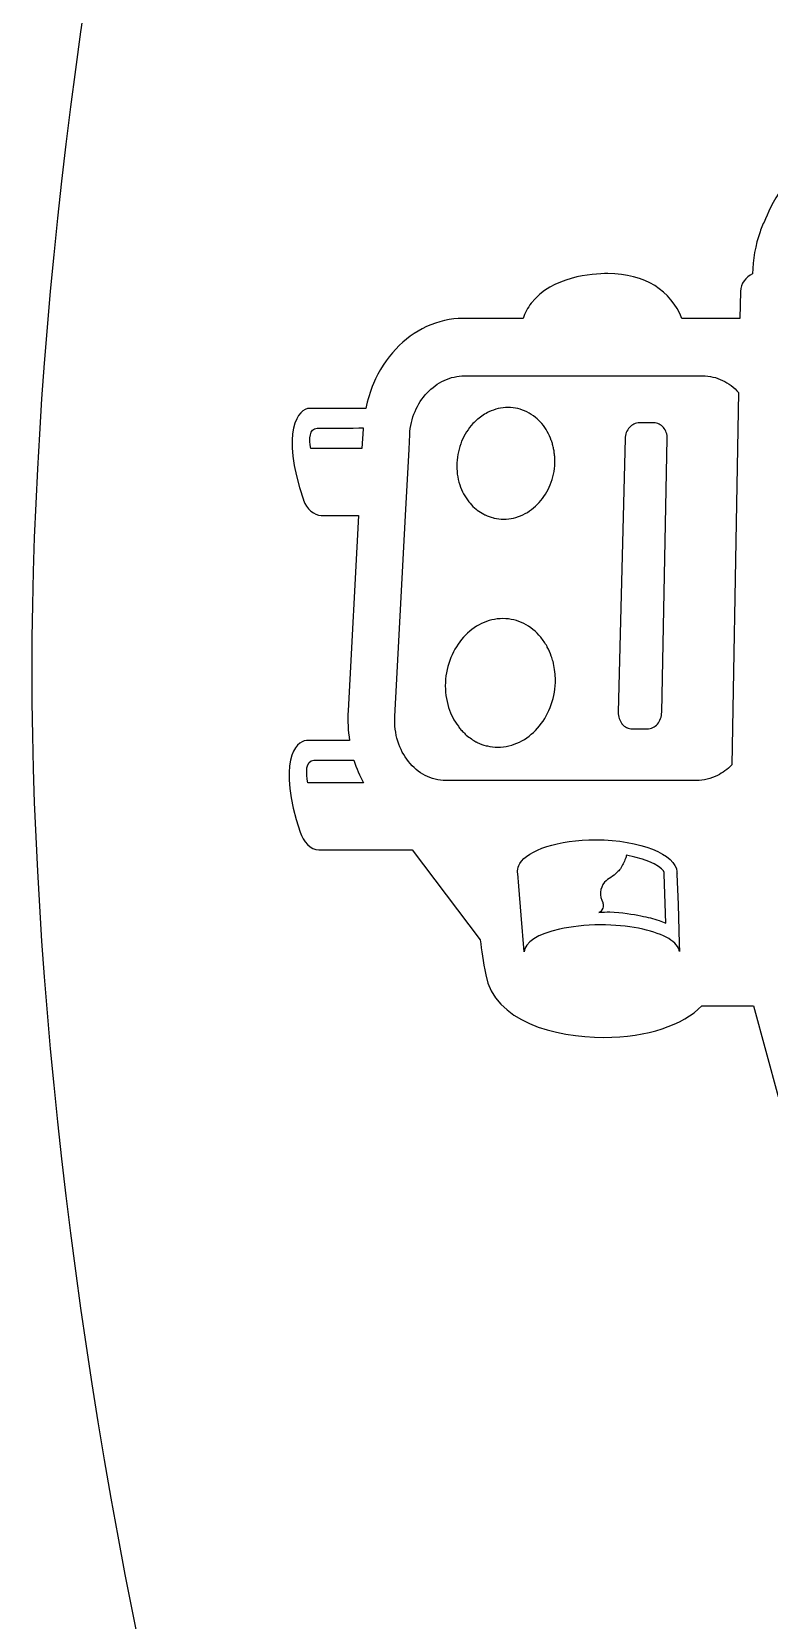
# Model space of a CAD drawing. Header units: millimetres. Extents: x -1172 to -29, y -862 to -38.
# Drawn here: x -231.5 to -182.1, y -515.8 to -409.5 of the extents above; entities that cross this region are included whole.
import ezdxf

# ---------------------------------------------------------------- set-up
doc = ezdxf.new("R2010")
doc.units = ezdxf.units.MM
doc.layers.add('CUTS', color=1, linetype='Continuous', true_color=0xff0000)
doc.layers.add('Text', color=5, linetype='Continuous', lineweight=0, true_color=0x0000ff)

msp = doc.modelspace()

# ---------------------------------------------------------------- linework, layer by layer
at = {"layer": 'CUTS', "color": 1, "lineweight": 25, "true_color": 0xff0000}
for points in [[(-193.18, -303.65), (-217.31, -338.73), (-231.47, -406.19), (-231.47, -452.19)], [(-231.47, -452.19), (-231.47, -498.19), (-217.32, -565.65), (-193.18, -600.73)]]:
    msp.add_open_spline(points, degree=3, dxfattribs=at)
at = {"layer": 'Text', "color": 5, "lineweight": 25, "true_color": 0x0000ff}
for points in [[(-184.05, -426.85), (-184.09, -428.67), (-187.97, -428.67)], [(-198.6, -428.67), (-202.34, -428.67), (-202.62, -428.66)], [(-202.51, -432.5), (-186.59, -432.5)], [(-184.18, -433.62), (-184.29, -439.83), (-184.63, -458.54)], [(-209.12, -434.68), (-212.89, -434.68)], [(-189.86, -435.65), (-190.81, -435.65)], [(-209.31, -436.05), (-209.38, -437.36), (-212.81, -437.36), (-212.81, -437.36)], [(-207.18, -455.29), (-206.47, -441.84), (-206.23, -437.4), (-206.18, -436.43)], [(-191.77, -436.7), (-192.23, -455)], [(-189.32, -455), (-188.95, -436.7)], [(-212.1, -441.84), (-209.61, -441.84), (-210.31, -454.91)], [(-210.21, -456.91), (-213.1, -456.91)], [(-191.29, -456.13), (-190.3, -456.13)], [(-209.28, -459.74), (-213, -459.74), (-213, -459.74)], [(-187.01, -459.58), (-203.76, -459.58)], [(-212.26, -464.22), (-206.46, -464.22)], [(-206.02, -464.23), (-201.46, -470.25)], [(-198.73, -468.6), (-198.89, -466.64), (-198.96, -465.81)], [(-189.05, -469.12), (-189.15, -465.84)], [(-188.3, -465.69), (-188.3, -465.69), (-188.3, -465.74)], [(-188.3, -465.81), (-188.3, -465.82)], [(-188.3, -465.82), (-188.3, -465.84), (-188.23, -467.88), (-188.15, -470.49), (-188.14, -471.02)], [(-198.53, -471.05), (-198.73, -468.6), (-198.73, -468.6)], [(-186.63, -474.65), (-183.19, -474.65), (-181.53, -480.73)]]:
    msp.add_lwpolyline(points, dxfattribs=at)
for points in [[(-179.25, -417.5), (-180.38, -418.56), (-181.94, -420.7), (-182.37, -422)], [(-182.74, -422.86), (-183.06, -423.76), (-183.22, -424.71), (-183.24, -425.68)], [(-182.37, -422), (-182.51, -422.28), (-182.64, -422.56), (-182.74, -422.86)], [(-192.92, -425.66), (-194, -425.66), (-196.67, -425.85), (-198.05, -427.64)], [(-187.97, -428.67), (-188.71, -426.81), (-190.43, -425.66), (-192.92, -425.66)], [(-183.24, -425.68), (-183.69, -425.87), (-184.04, -426.35), (-184.05, -426.85)], [(-198.05, -427.64), (-198.29, -427.95), (-198.47, -428.3), (-198.6, -428.67)], [(-205.06, -429.21), (-205.82, -429.56), (-206.51, -430.07), (-207.11, -430.71)], [(-202.62, -428.66), (-203.45, -428.66), (-204.28, -428.85), (-205.06, -429.21)], [(-207.11, -430.71), (-207.73, -431.37), (-208.24, -432.15), (-208.61, -433.02)], [(-203.88, -432.81), (-203.45, -432.61), (-202.99, -432.5), (-202.51, -432.5)], [(-186.59, -432.5), (-186.11, -432.5), (-185.66, -432.61), (-185.25, -432.81)], [(-208.61, -433.02), (-208.83, -433.55), (-209, -434.11), (-209.12, -434.68)], [(-205.83, -434.89), (-205.63, -434.42), (-205.35, -434), (-205.02, -433.64)], [(-205.02, -433.64), (-204.69, -433.29), (-204.3, -433), (-203.88, -432.81)], [(-185.25, -432.81), (-184.85, -433), (-184.48, -433.28), (-184.18, -433.62)], [(-212.89, -434.68), (-213.6, -434.68), (-214.88, -436.14), (-213.3, -440.8)], [(-199.6, -434.62), (-200.05, -434.62), (-200.49, -434.73), (-200.88, -434.91)], [(-198.35, -434.91), (-198.73, -434.73), (-199.16, -434.62), (-199.6, -434.62)], [(-206.18, -436.43), (-206.16, -435.88), (-206.03, -435.37), (-205.83, -434.89)], [(-201.95, -435.7), (-202.11, -435.87), (-202.25, -436.06), (-202.38, -436.25)], [(-201.64, -435.41), (-201.75, -435.5), (-201.85, -435.6), (-201.95, -435.7)], [(-201.63, -435.4), (-201.63, -435.4), (-201.64, -435.4), (-201.64, -435.41)], [(-200.88, -434.91), (-201.15, -435.04), (-201.4, -435.21), (-201.63, -435.4)], [(-197.77, -435.29), (-197.95, -435.14), (-198.14, -435.02), (-198.35, -434.91)], [(-197.34, -435.7), (-197.47, -435.55), (-197.62, -435.42), (-197.77, -435.29)], [(-196.71, -436.83), (-196.86, -436.41), (-197.07, -436.02), (-197.34, -435.7)], [(-191.18, -435.73), (-191.29, -435.79), (-191.39, -435.86), (-191.48, -435.96)], [(-190.81, -435.65), (-190.94, -435.65), (-191.06, -435.68), (-191.18, -435.73)], [(-189.5, -435.73), (-189.61, -435.68), (-189.73, -435.65), (-189.86, -435.65)], [(-189.21, -435.96), (-189.29, -435.86), (-189.39, -435.79), (-189.5, -435.73)], [(-212.81, -437.36), (-212.91, -436.74), (-212.91, -436.01), (-212.38, -436.01)], [(-212.38, -436.01), (-211.66, -436.01), (-209.98, -435.99), (-209.3, -435.99)], [(-209.3, -435.99), (-209.3, -436.01), (-209.31, -436.03), (-209.31, -436.05)], [(-202.38, -436.25), (-202.5, -436.45), (-202.61, -436.66), (-202.71, -436.88)], [(-196.68, -436.88), (-196.69, -436.86), (-196.7, -436.85), (-196.71, -436.83)], [(-191.69, -436.3), (-191.74, -436.42), (-191.77, -436.56), (-191.77, -436.7)], [(-191.48, -435.96), (-191.56, -436.05), (-191.64, -436.17), (-191.69, -436.3)], [(-189.02, -436.3), (-189.06, -436.17), (-189.13, -436.05), (-189.21, -435.96)], [(-188.95, -436.7), (-188.95, -436.56), (-188.97, -436.42), (-189.02, -436.3)], [(-202.71, -436.88), (-202.89, -437.33), (-203, -437.81), (-203.03, -438.33)], [(-196.67, -436.91), (-196.68, -436.9), (-196.68, -436.89), (-196.68, -436.88)], [(-196.64, -437.02), (-196.65, -436.99), (-196.66, -436.95), (-196.67, -436.91)], [(-196.56, -437.32), (-196.59, -437.22), (-196.61, -437.12), (-196.64, -437.02)], [(-196.54, -437.46), (-196.55, -437.41), (-196.56, -437.36), (-196.56, -437.32)], [(-196.5, -437.75), (-196.51, -437.65), (-196.52, -437.55), (-196.54, -437.46)], [(-196.48, -437.89), (-196.48, -437.85), (-196.49, -437.8), (-196.5, -437.75)], [(-196.47, -438.33), (-196.46, -438.18), (-196.47, -438.03), (-196.48, -437.89)], [(-203.03, -438.33), (-203.05, -438.84), (-202.99, -439.34), (-202.84, -439.79)], [(-196.78, -439.79), (-196.6, -439.34), (-196.49, -438.84), (-196.47, -438.33)], [(-202.84, -439.79), (-202.7, -440.22), (-202.49, -440.6), (-202.23, -440.93)], [(-197.53, -440.98), (-197.22, -440.64), (-196.96, -440.24), (-196.78, -439.79)], [(-213.3, -440.8), (-213.3, -440.81), (-213.29, -440.82), (-213.29, -440.83)], [(-213.29, -440.83), (-213.08, -441.4), (-212.58, -441.84), (-212.1, -441.84)], [(-202.23, -440.93), (-202.21, -440.95), (-202.2, -440.97), (-202.19, -440.98)], [(-202.19, -440.98), (-202.18, -441), (-202.16, -441.01), (-202.15, -441.02)], [(-202.15, -441.02), (-202.02, -441.17), (-201.89, -441.31), (-201.74, -441.43)], [(-198.61, -441.8), (-198.2, -441.6), (-197.84, -441.33), (-197.53, -440.98)], [(-201.74, -441.43), (-201.72, -441.44), (-201.69, -441.46), (-201.67, -441.48)], [(-201.67, -441.48), (-201.53, -441.58), (-201.38, -441.68), (-201.22, -441.76)], [(-201.22, -441.76), (-201.21, -441.77), (-201.19, -441.79), (-201.17, -441.8)], [(-201.17, -441.8), (-201.16, -441.8), (-201.15, -441.8), (-201.14, -441.81)], [(-201.14, -441.81), (-200.96, -441.89), (-200.78, -441.96), (-200.58, -442.01)], [(-200.58, -442.01), (-200.56, -442.01), (-200.54, -442.02), (-200.52, -442.02)], [(-200.52, -442.02), (-200.32, -442.06), (-200.11, -442.09), (-199.9, -442.09)], [(-199.9, -442.09), (-199.44, -442.09), (-199.01, -441.99), (-198.61, -441.8)], [(-201.38, -449.08), (-201.83, -449.3), (-202.24, -449.61), (-202.58, -449.99)], [(-199.95, -448.75), (-200.45, -448.75), (-200.94, -448.87), (-201.38, -449.08)], [(-198.55, -449.08), (-198.97, -448.87), (-199.45, -448.75), (-199.95, -448.75)], [(-197.42, -449.99), (-197.73, -449.61), (-198.12, -449.3), (-198.55, -449.08)], [(-202.58, -449.99), (-202.93, -450.38), (-203.22, -450.84), (-203.43, -451.35)], [(-196.99, -450.62), (-197.12, -450.39), (-197.26, -450.18), (-197.42, -449.99)], [(-196.98, -450.65), (-196.98, -450.64), (-196.99, -450.63), (-196.99, -450.62)], [(-196.71, -451.27), (-196.79, -451.06), (-196.87, -450.85), (-196.98, -450.65)], [(-203.43, -451.35), (-203.64, -451.86), (-203.77, -452.43), (-203.8, -453.02)], [(-196.68, -451.35), (-196.69, -451.32), (-196.7, -451.3), (-196.71, -451.27)], [(-196.57, -451.72), (-196.6, -451.59), (-196.64, -451.47), (-196.68, -451.35)], [(-196.56, -451.74), (-196.57, -451.73), (-196.57, -451.73), (-196.57, -451.72)], [(-196.48, -452.3), (-196.5, -452.1), (-196.52, -451.92), (-196.56, -451.74)], [(-196.46, -452.43), (-196.47, -452.39), (-196.47, -452.34), (-196.48, -452.3)], [(-196.44, -453.02), (-196.43, -452.82), (-196.44, -452.62), (-196.46, -452.43)], [(-203.8, -453.02), (-203.82, -453.61), (-203.75, -454.18), (-203.58, -454.7)], [(-196.79, -454.7), (-196.58, -454.18), (-196.46, -453.61), (-196.44, -453.02)], [(-210.31, -454.91), (-210.35, -455.59), (-210.31, -456.26), (-210.21, -456.91)], [(-203.58, -454.7), (-203.44, -455.17), (-203.21, -455.59), (-202.93, -455.95)], [(-197.63, -456.08), (-197.28, -455.68), (-196.99, -455.21), (-196.79, -454.7)], [(-206.98, -456.95), (-207.14, -456.44), (-207.21, -455.88), (-207.18, -455.29)], [(-202.93, -455.95), (-202.91, -456), (-202.89, -456.04), (-202.86, -456.08)], [(-192.23, -455), (-192.24, -455.15), (-192.21, -455.3), (-192.17, -455.44)], [(-192.17, -455.44), (-192.12, -455.56), (-192.06, -455.68), (-191.98, -455.78)], [(-191.98, -455.78), (-191.97, -455.78), (-191.97, -455.79), (-191.97, -455.8)], [(-191.97, -455.8), (-191.97, -455.8), (-191.96, -455.8), (-191.96, -455.8)], [(-191.96, -455.8), (-191.88, -455.9), (-191.78, -455.98), (-191.67, -456.03)], [(-189.92, -456.04), (-189.81, -455.98), (-189.7, -455.9), (-189.61, -455.8)], [(-189.61, -455.8), (-189.52, -455.69), (-189.45, -455.57), (-189.4, -455.44)], [(-189.4, -455.44), (-189.35, -455.3), (-189.32, -455.15), (-189.32, -455)], [(-213.1, -456.91), (-213.81, -456.91), (-215.08, -458.37), (-213.51, -463.03)], [(-206.27, -458.31), (-206.58, -457.92), (-206.82, -457.46), (-206.98, -456.95)], [(-202.86, -456.08), (-202.79, -456.15), (-202.72, -456.21), (-202.65, -456.29)], [(-202.65, -456.29), (-202.57, -456.37), (-202.49, -456.46), (-202.4, -456.54)], [(-202.4, -456.54), (-202.29, -456.63), (-202.17, -456.71), (-202.04, -456.8)], [(-202.04, -456.8), (-201.95, -456.86), (-201.86, -456.94), (-201.75, -456.99)], [(-201.75, -456.99), (-201.74, -457), (-201.73, -457), (-201.72, -457.01)], [(-201.72, -457.01), (-201.7, -457.02), (-201.68, -457.02), (-201.67, -457.03)], [(-201.67, -457.03), (-201.47, -457.13), (-201.27, -457.2), (-201.06, -457.26)], [(-200.29, -457.36), (-199.78, -457.36), (-199.29, -457.23), (-198.84, -457.01)], [(-198.84, -457.01), (-198.39, -456.79), (-197.98, -456.47), (-197.63, -456.08)], [(-191.67, -456.03), (-191.67, -456.03), (-191.67, -456.04), (-191.67, -456.04)], [(-191.67, -456.04), (-191.66, -456.04), (-191.65, -456.04), (-191.64, -456.05)], [(-191.64, -456.05), (-191.53, -456.1), (-191.42, -456.13), (-191.29, -456.13)], [(-190.3, -456.13), (-190.16, -456.13), (-190.04, -456.1), (-189.92, -456.04)], [(-201.06, -457.26), (-201.03, -457.26), (-201.01, -457.27), (-200.99, -457.27)], [(-200.99, -457.27), (-200.77, -457.32), (-200.53, -457.36), (-200.29, -457.36)], [(-213, -459.74), (-213.12, -459.09), (-213.17, -458.23), (-212.59, -458.23)], [(-212.59, -458.23), (-211.99, -458.23), (-210.71, -458.22), (-209.92, -458.22)], [(-209.92, -458.22), (-209.75, -458.76), (-209.54, -459.26), (-209.28, -459.74)], [(-205.16, -459.24), (-205.58, -459.02), (-205.96, -458.7), (-206.27, -458.31)], [(-184.63, -458.54), (-184.92, -458.83), (-185.24, -459.06), (-185.59, -459.24)], [(-203.76, -459.58), (-204.26, -459.58), (-204.73, -459.45), (-205.16, -459.24)], [(-185.59, -459.24), (-186.02, -459.45), (-186.51, -459.58), (-187.01, -459.58)], [(-213.51, -463.03), (-213.35, -463.68), (-212.79, -464.22), (-212.26, -464.22)], [(-206.46, -464.22), (-206.33, -464.22), (-206.02, -464.23), (-206.02, -464.23)], [(-198.82, -465.14), (-198.27, -464.23), (-196.26, -463.54), (-193.73, -463.55)], [(-193.73, -463.55), (-190.75, -463.55), (-188.39, -464.52), (-188.3, -465.69)], [(-198.97, -465.63), (-198.97, -465.46), (-198.92, -465.3), (-198.82, -465.14)], [(-192.09, -465.48), (-192.16, -465.57), (-192.23, -465.66), (-192.32, -465.74)], [(-191.75, -464.81), (-191.83, -465.04), (-191.94, -465.26), (-192.09, -465.48)], [(-191.68, -464.58), (-191.7, -464.66), (-191.72, -464.73), (-191.75, -464.81)], [(-189.15, -465.74), (-189.18, -465.46), (-190.07, -464.87), (-191.68, -464.58)], [(-198.97, -465.72), (-198.97, -465.69), (-198.97, -465.66), (-198.97, -465.63)], [(-198.96, -465.81), (-198.97, -465.78), (-198.97, -465.75), (-198.97, -465.72)], [(-193.14, -466.39), (-193.48, -466.8), (-193.48, -467.31), (-193.27, -467.75)], [(-192.32, -465.74), (-192.55, -466), (-192.91, -466.12), (-193.14, -466.39)], [(-189.15, -465.84), (-189.15, -465.81), (-189.15, -465.78), (-189.15, -465.74)], [(-188.3, -465.74), (-188.3, -465.76), (-188.29, -465.79), (-188.3, -465.81)], [(-188.3, -465.82), (-188.3, -465.82), (-188.3, -465.82), (-188.3, -465.82)], [(-193.27, -467.75), (-193.24, -467.8), (-193.15, -468.22), (-193.52, -468.42)], [(-193.52, -468.42), (-193.28, -468.38), (-193.04, -468.37), (-192.79, -468.37)], [(-192.79, -468.37), (-192, -468.38), (-191.21, -468.54), (-190.71, -468.64)], [(-190.71, -468.64), (-190.27, -468.72), (-189.87, -468.83), (-189.5, -468.95)], [(-196.16, -469.53), (-197.59, -469.85), (-198.52, -470.41), (-198.53, -471.05)], [(-193.42, -469.24), (-194.44, -469.25), (-195.38, -469.35), (-196.16, -469.53)], [(-190.87, -469.47), (-191.62, -469.32), (-192.49, -469.24), (-193.42, -469.24)], [(-188.16, -470.91), (-188.34, -470.29), (-189.38, -469.76), (-190.87, -469.47)], [(-189.5, -468.95), (-189.34, -469), (-189.19, -469.06), (-189.05, -469.12)], [(-201.46, -470.25), (-201.39, -470.91), (-201.27, -471.68), (-201.1, -472.59)], [(-188.14, -471.02), (-188.15, -470.98), (-188.15, -470.94), (-188.16, -470.91)], [(-201.1, -472.59), (-200.52, -475.69), (-196.48, -476.78), (-193.2, -476.77)], [(-193.2, -476.77), (-190.24, -476.75), (-187.92, -475.96), (-186.63, -474.65)]]:
    msp.add_open_spline(points, degree=3, dxfattribs=at)

doc.saveas('drawing.dxf')
